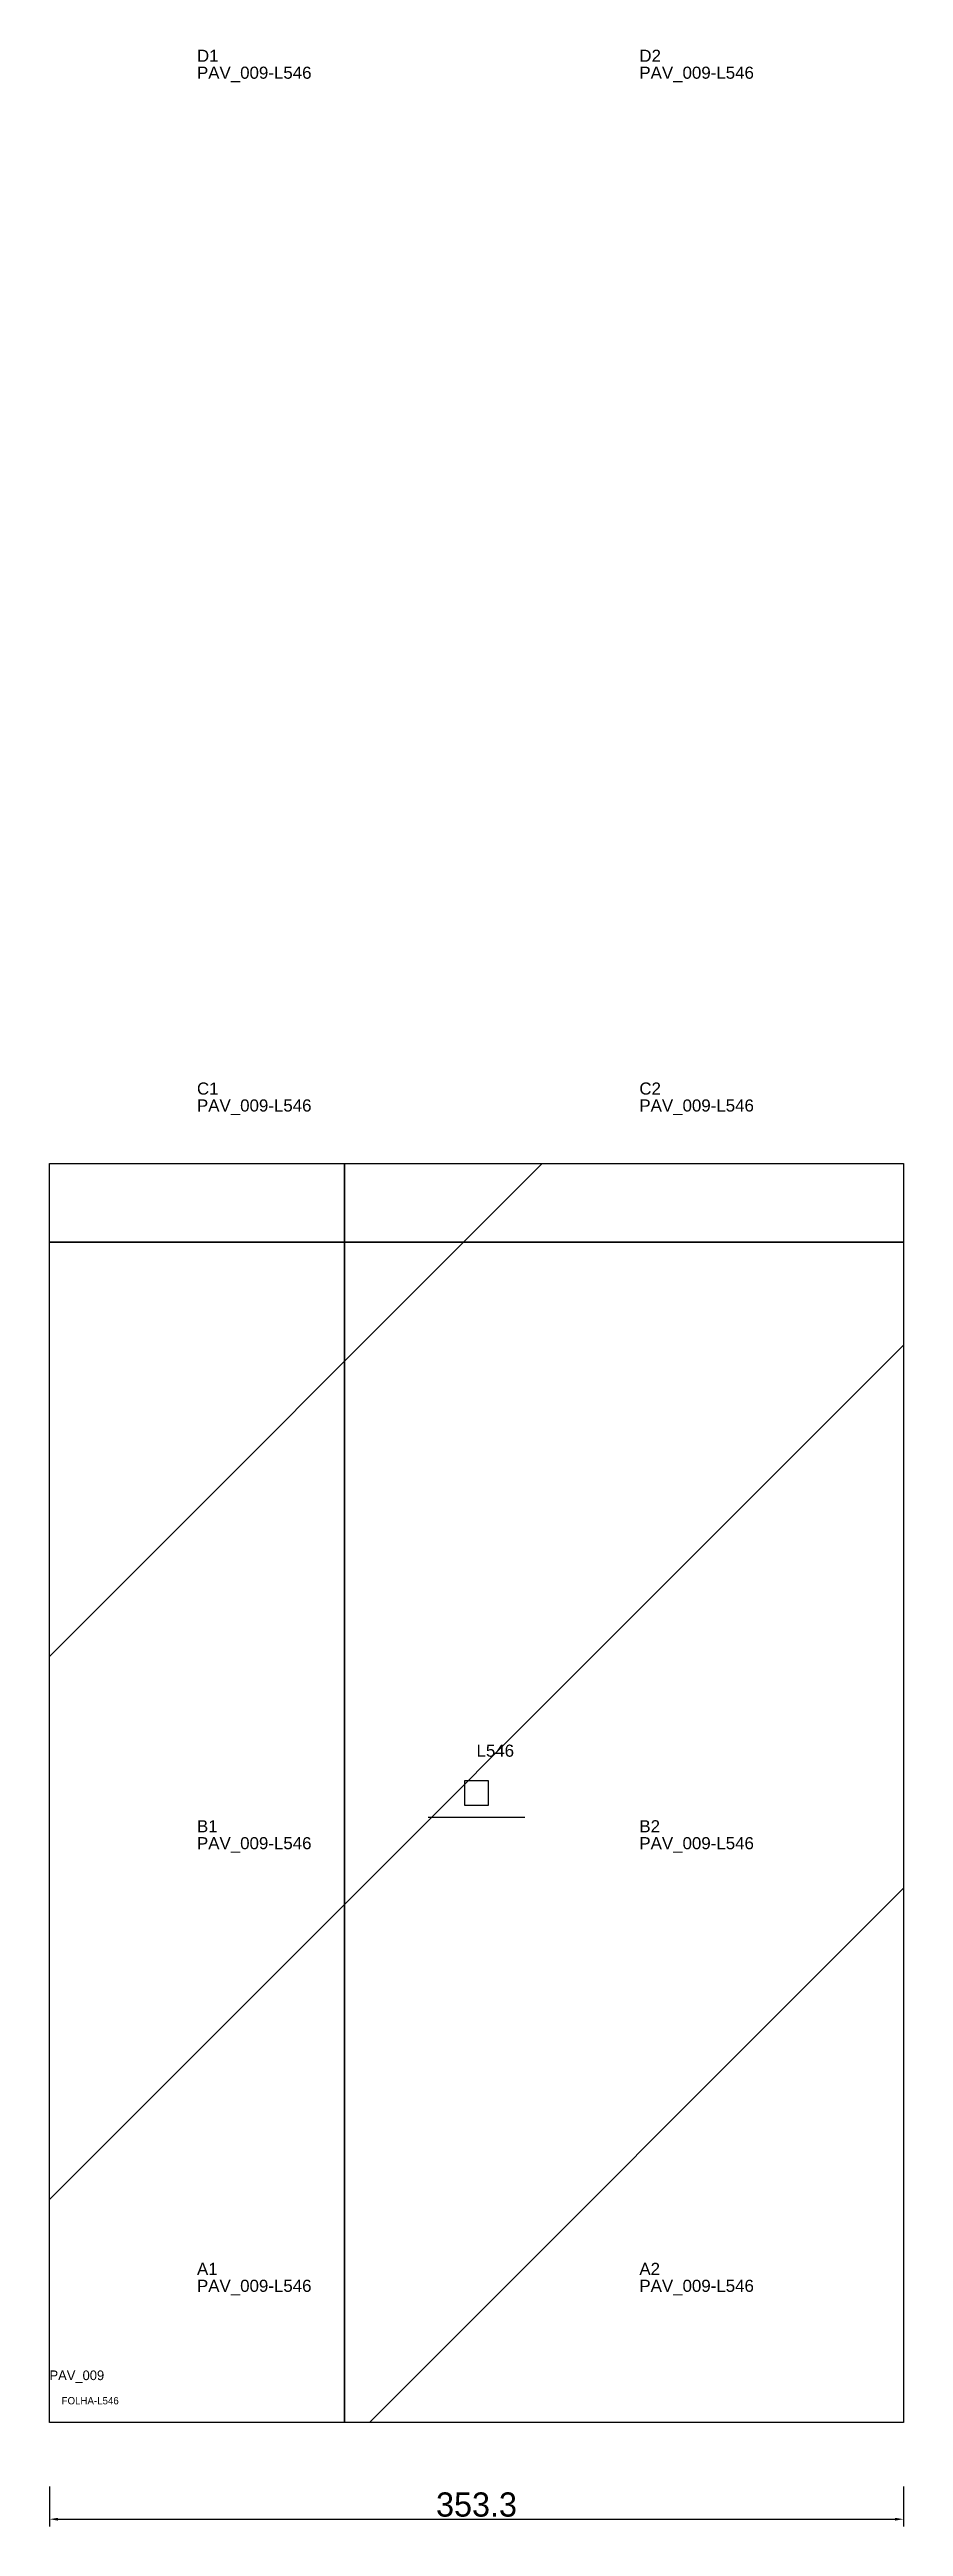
# Model space of a CAD drawing. Header units: metres. Extents: x 222 to 575, y -362 to 662.
import ezdxf

# ---------------------------------------------------------------- set-up
doc = ezdxf.new("R2010")
doc.units = ezdxf.units.M
for name, color, linetype in [('3', 3, 'CONTINUOUS'), ('AUX00', 7, 'CONTINUOUS'), ('COTA', 241, 'CONTINUOUS'), ('FOLHA', 255, 'CONTINUOUS'), ('Hachura', 251, 'CONTINUOUS'), ('NOMENCLATURA', 7, 'CONTINUOUS'), ('Nível', 160, 'CONTINUOUS'), ('Painéis', 200, 'CONTINUOUS'), ('Pilares', 5, 'CONTINUOUS'), ('SARR_2.2x7', 40, 'CONTINUOUS')]:
    doc.layers.add(name, color=color, linetype=linetype)
doc.styles.add('ARIAL', font='Arial.ttf')
doc.styles.add('STR_STANDARD', font='arial.ttf')
doc.dimstyles.new('EZ DXF', dxfattribs={"dimtxt": 10, "dimasz": 3.5, "dimexe": 3, "dimexo": 1.5, "dimgap": 1, "dimtad": 1, "dimdec": 1, "dimdsep": 46, "dimcen": 2.5, "dimazin": 3, "dimtfac": 1, "dimtmove": 0, "dimatfit": 3})

msp = doc.modelspace()

# ---------------------------------------------------------------- hatches: boundary and pattern name
at = {"layer": 'Hachura'}
h = msp.add_hatch(dxfattribs=at)
h.set_pattern_fill('ANSI31', scale=50)
h.paths.add_polyline_path([(222.2, -286.5), (222.2, 201.5), (575.45, 201.5), (575.45, -319), (222.2, -319), (222.2, -305.5)])
h = msp.add_hatch(dxfattribs=at)
h.set_pattern_fill('ANSI31', scale=50)
h.paths.add_polyline_path([(222.2, -286.5), (222.2, 201.5), (575.45, 201.5), (575.45, -319), (222.2, -319), (222.2, -305.5)])

# ---------------------------------------------------------------- linework, layer by layer
at = {"layer": '3'}
for points in [[(344.2, -319), (344.2, 201.5)], [(344.2, -319), (344.2, 201.5)], [(222.2, 169), (575.45, 169)], [(222.2, 169), (575.45, 169)]]:
    msp.add_lwpolyline(points, close=True, dxfattribs=at)
at = {"layer": 'Painéis', "color": 200}
for p, q in [((222.2, -286.5), (222.2, 201.5)), ((222.2, 201.5), (575.45, 201.5)), ((222.2, -286.5), (222.2, 201.5)), ((222.2, 201.5), (575.45, 201.5)), ((575.45, 201.5), (575.45, -319)), ((575.45, 201.5), (575.45, -319)), ((222.2, -305.5), (222.2, -286.5)), ((222.2, -305.5), (222.2, -286.5)), ((222.2, -319), (222.2, -305.5)), ((222.2, -319), (222.2, -305.5)), ((575.45, -319), (222.2, -319)), ((575.45, -319), (222.2, -319))]:
    msp.add_line(p, q, dxfattribs=at)
at = {"layer": 'Pilares'}
msp.add_lwpolyline([(393.825, -63.75), (403.825, -63.75), (403.825, -53.75), (393.825, -53.75)], close=True, dxfattribs=at)
msp.add_lwpolyline([(393.825, -63.75), (403.825, -63.75), (403.825, -53.75), (393.825, -53.75)], close=True, dxfattribs=at)
at = {"layer": 'SARR_2.2x7'}
msp.add_line((378.825, -68.75), (418.825, -68.75), dxfattribs=at)
msp.add_line((378.825, -68.75), (418.825, -68.75), dxfattribs=at)

# ---------------------------------------------------------------- texts
at = {"layer": '3', "style": 'STR_STANDARD'}
for s, p in [('D1', (283.2, 657)), ('D1', (283.2, 657)), ('D2', (466.2, 657)), ('D2', (466.2, 657)), ('C1', (283.2, 230)), ('C1', (283.2, 230)), ('C2', (466.2, 230)), ('C2', (466.2, 230)), ('B1', (283.2, -75)), ('B1', (283.2, -75)), ('B2', (466.2, -75)), ('B2', (466.2, -75)), ('A1', (283.2, -258)), ('A1', (283.2, -258)), ('A2', (466.2, -258)), ('A2', (466.2, -258))]:
    msp.add_text(s, height=5, dxfattribs=at).set_placement(p)
at = {"layer": 'AUX00', "style": 'STR_STANDARD'}
for p in [(283.2, 650), (283.2, 650), (466.2, 650), (466.2, 650), (283.2, 223), (283.2, 223), (466.2, 223), (466.2, 223), (283.2, -82), (283.2, -82), (466.2, -82), (466.2, -82), (283.2, -265), (283.2, -265), (466.2, -265), (466.2, -265)]:
    msp.add_text('PAV_009-L546', height=5, dxfattribs=at).set_placement(p)
at = {"layer": 'FOLHA'}
msp.add_text('FOLHA-L546', height=3, dxfattribs=at).set_placement((227.2, -311.5))
msp.add_text('FOLHA-L546', height=3, dxfattribs=at).set_placement((227.2, -311.5))
at = {"layer": 'NOMENCLATURA', "insert": (398.825, -38.75), "char_height": 5, "attachment_point": 1, "style": 'ARIAL'}
msp.add_mtext('L546', dxfattribs=at)
msp.add_mtext('L546', dxfattribs=at)
at = {"layer": 'Nível'}
msp.add_text('PAV_009', height=4, dxfattribs=at).set_placement((222.2, -301.5))
msp.add_text('PAV_009', height=4, dxfattribs=at).set_placement((222.2, -301.5))

# ---------------------------------------------------------------- dimensions: what is measured, and where the dimension line sits
at = {"layer": 'COTA'}
msp.add_linear_dim(base=(222.2, -359), p1=(222.2, -344), p2=(575.45, -344), dimstyle='EZ DXF', dxfattribs=at).render()
msp.add_linear_dim(base=(222.2, -359), p1=(222.2, -344), p2=(575.45, -344), dimstyle='EZ DXF', dxfattribs=at).render()

doc.saveas('drawing.dxf')
